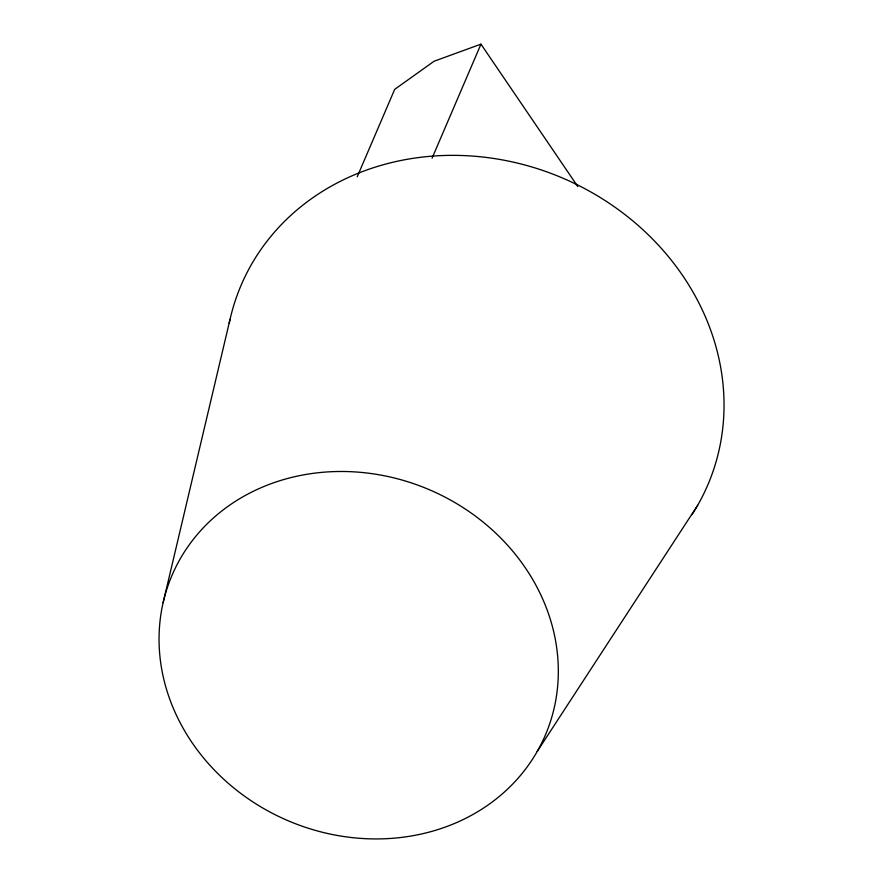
<?xml version="1.0" encoding="UTF-8"?>
<svg xmlns="http://www.w3.org/2000/svg" width="883" height="883" viewBox="0 0 883 883"><rect width="100%" height="100%" fill="white"/><g stroke="black" fill="none" stroke-linecap="round" stroke-linejoin="round"><path stroke-width="1.32" d="M163.123 602.681L230.044 319.348M357.229 176.766L394.69 89.371L434.072 61.247L480.959 44.15L577.813 186.589M432.096 158.145L480.959 44.15M537.195 751.499A203.046 179.944 23.2 0 0 346.842 471.555A203.046 179.944 23.2 0 0 192.019 742.559A203.046 179.944 23.2 0 0 537.195 751.499L697.636 505.363M229.194 323.255A253.807 224.933 23.2 0 1 559.756 176.854A253.807 224.933 23.2 0 1 691.963 514.69"/></g></svg>
